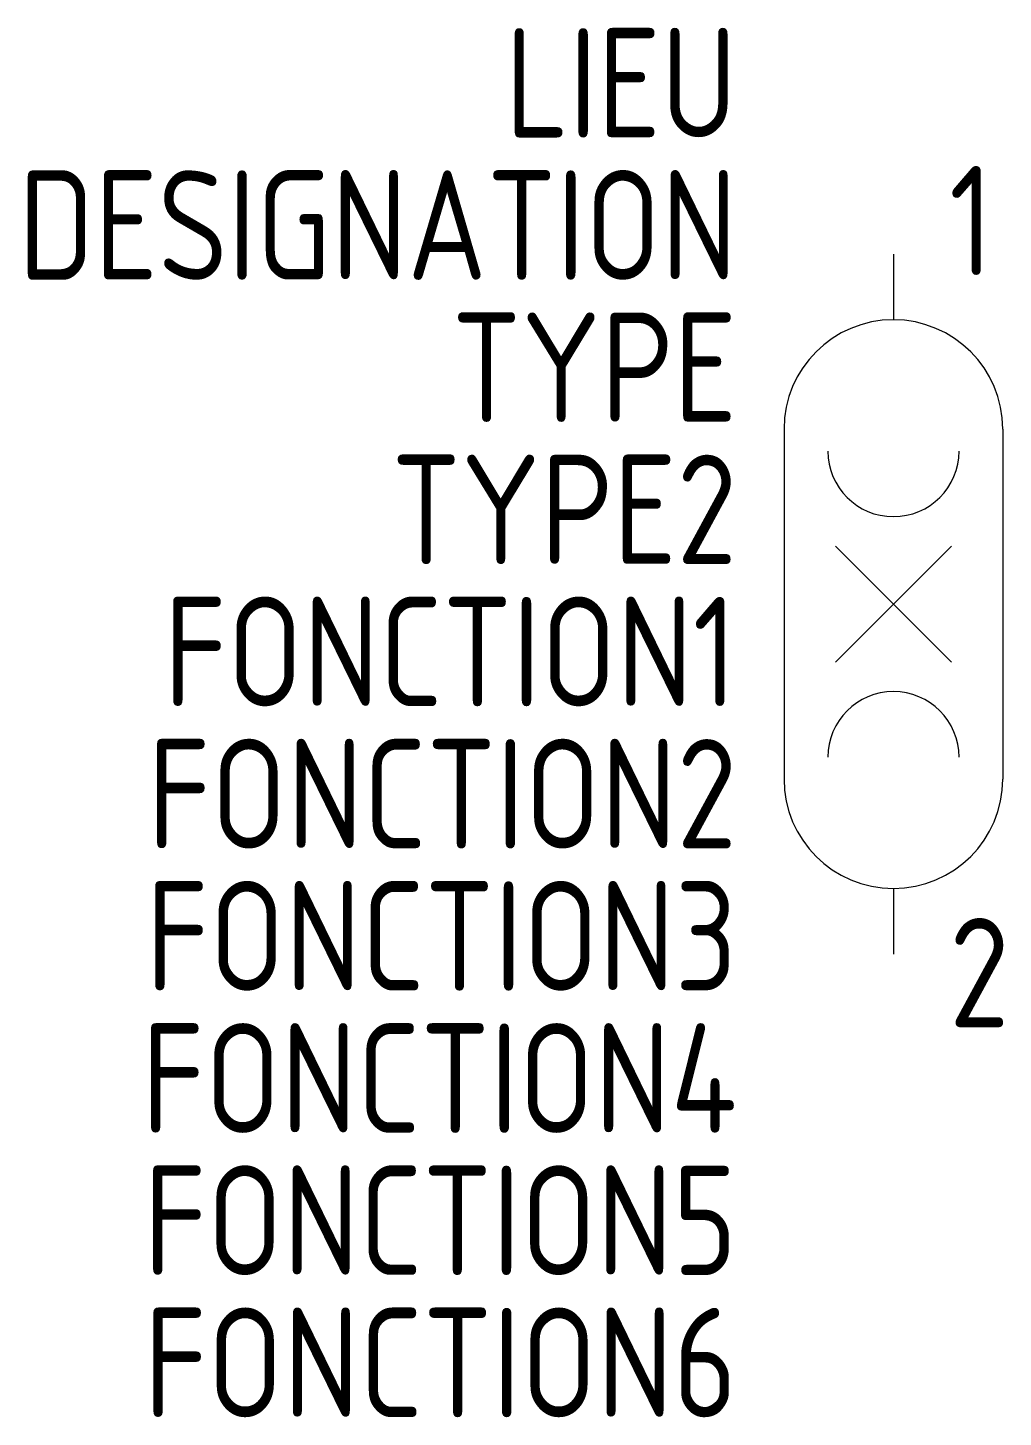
# Model space of a CAD drawing. Extents: x -1604.4 to -1582.1, y -906.2 to -874.4.
import ezdxf
from ezdxf.enums import TextEntityAlignment as Align

# ---------------------------------------------------------------- set-up
doc = ezdxf.new("R2010")
doc.units = 0
for name, color, linetype in [('SYMB_FIL', 3, 'CONTINUOUS'), ('SYMB_FIL_FIN', 1, 'CONTINUOUS'), ('SYMB_TXT_CONTACT', 2, 'CONTINUOUS'), ('SYMB_TXT_NOM', 3, 'CONTINUOUS')]:
    doc.layers.add(name, color=color, linetype=linetype)
doc.styles.add('NET2_5', font='isocp.shx', dxfattribs={"width": 0.9, "height": 2.5})

msp = doc.modelspace()

# ---------------------------------------------------------------- linework, layer by layer
at = {"layer": 'SYMB_FIL'}
for p, q in [((-1584.634, -879.593), (-1584.634, -881.093)), ((-1587.134, -883.593), (-1587.134, -891.593)), ((-1582.134, -883.593), (-1582.134, -891.593)), ((-1584.634, -894.093), (-1584.634, -895.593))]:
    msp.add_line(p, q, dxfattribs=at)
for centre, start, end in [((-1584.634, -883.593), 0, 180), ((-1584.634, -891.593), 180, 0)]:
    msp.add_arc(centre, 2.5, start, end, dxfattribs=at)
at = {"layer": 'SYMB_FIL_FIN'}
for p, q in [((-1585.96, -886.267), (-1583.308, -888.919)), ((-1585.96, -888.919), (-1583.308, -886.267))]:
    msp.add_line(p, q, dxfattribs=at)
for centre, start, end in [((-1584.634, -884.093), 180, 0), ((-1584.634, -891.093), 0, 180)]:
    msp.add_arc(centre, 1.5, start, end, dxfattribs=at)

# ---------------------------------------------------------------- texts
at = {"layer": 'SYMB_TXT_CONTACT', "style": 'NET2_5', "width": 0.9, "flags": 8}
for tag, p, s in [('1', (-1583.359, -880.077), '1'), ('2', (-1583.359, -897.267), '2')]:
    msp.add_attdef(tag, p, s, height=2.5, dxfattribs=at)
at = {"layer": 'SYMB_TXT_NOM', "style": 'NET2_5', "width": 0.9, "flags": 8}
for tag, text, p in [('LIEU', '', (-1588.209, -876.928)), ('DESIGNATION', 'E?', (-1588.209, -880.178)), ('TYPE', '', (-1588.209, -883.428)), ('TYPE2', '', (-1588.209, -886.678)), ('FONCTION1', '', (-1588.209, -889.928)), ('FONCTION2', '', (-1588.209, -893.178)), ('FONCTION3', '', (-1588.209, -896.428)), ('FONCTION4', '', (-1588.209, -899.678)), ('FONCTION5', '', (-1588.209, -902.928)), ('FONCTION6', '', (-1588.209, -906.178))]:
    msp.add_attdef(tag, text=text, height=2.5, dxfattribs=at).set_placement(p, align=Align.RIGHT)

doc.saveas('drawing.dxf')
